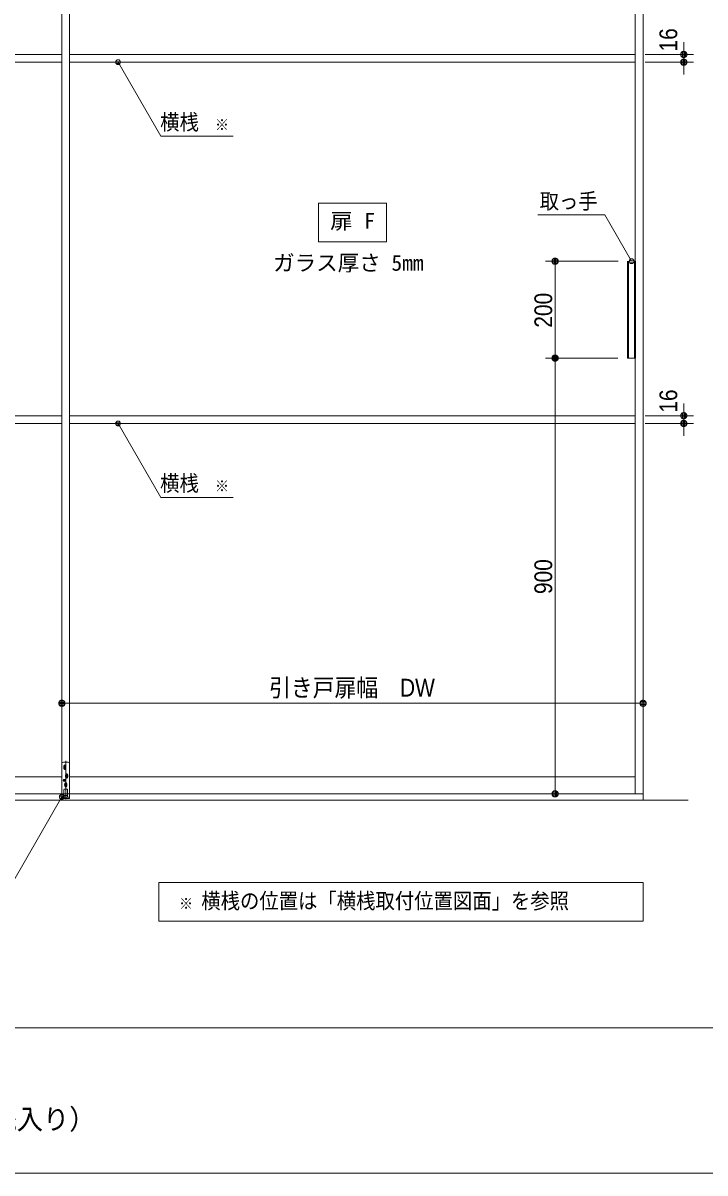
# Model space of a CAD drawing. Units: millimetres, scale not verified. Extents: x -6062 to 6062, y -3045 to 3045.
# Drawn here: x -2500 to -1092, y -2770 to -395 of the extents above; entities that cross this region are included whole.
import ezdxf
from ezdxf.enums import TextEntityAlignment as Align

# ---------------------------------------------------------------- set-up
doc = ezdxf.new("R2010")
doc.units = ezdxf.units.MM
doc.header["$LTSCALE"] = 20
for name, color, linetype, lineweight in [('0-0_2寸法-3', 7, 'Continuous', 9), ('0-1_3一般', 7, 'Continuous', 9), ('0-2_1図面枠', 7, 'Continuous', 9), ('0-3_2寸法-1', 7, 'Continuous', 9), ('0-4_0', 7, 'Continuous', 9), ('0-5_2寸法-2', 7, 'Continuous', 9)]:
    doc.layers.add(name, color=color, linetype=linetype, lineweight=lineweight)
doc.styles.add('ＭＳ ゴシック', font='')
doc.styles.add('ＭＳ Ｐゴシック', font='')
doc.styles.get('ＭＳ ゴシック').set_extended_font_data('MS Gothic')
doc.styles.get('ＭＳ Ｐゴシック').set_extended_font_data('MS PGothic')

# ---------------------------------------------------------------- blocks, each defined once
blk = doc.blocks.new('_Dot')
at = {"layer": '0-4_0'}
for p, q in [((-10, 0), (-20, 0)), ((9.78, 2), (-9.78, 2)), ((7.99, 6), (-7.99, 6)), ((9.16, -3.98), (-9.16, -3.98)), ((6, -7.98), (-6, -7.98))]:
    blk.add_line(p, q, dxfattribs=at)
for points in [[(10, 0), (9.92, 1.25), (9.69, 2.49), (9.3, 3.68), (8.76, 4.82), (8.09, 5.88), (7.29, 6.85), (6.37, 7.71), (5.36, 8.44), (4.26, 9.05), (3.09, 9.51), (1.87, 9.82), (0.63, 9.98), (-0.63, 9.98), (-1.87, 9.82), (-3.09, 9.51), (-4.26, 9.05), (-5.36, 8.44), (-6.37, 7.71), (-7.29, 6.85), (-8.09, 5.88), (-8.76, 4.82), (-9.3, 3.68), (-9.69, 2.49), (-9.92, 1.25), (-10, 0), (0, 0)], [(-10, 0), (-9.92, -1.25), (-9.69, -2.49), (-9.3, -3.68), (-8.76, -4.82), (-8.09, -5.88), (-7.29, -6.85), (-6.37, -7.71), (-5.36, -8.44), (-4.26, -9.05), (-3.09, -9.51), (-1.87, -9.82), (-0.63, -9.98), (0.63, -9.98), (1.87, -9.82), (3.09, -9.51), (4.26, -9.05), (5.36, -8.44), (6.37, -7.71), (7.29, -6.85), (8.09, -5.88), (8.76, -4.82), (9.3, -3.68), (9.69, -2.49), (9.92, -1.25), (10, 0), (0, 0)]]:
    blk.add_lwpolyline(points, close=True, dxfattribs=at)
blk = doc.blocks.new('グループ-87')
at = {"layer": '0-1_3一般'}
for p, q in [((11360, 7000), (11360, -40000)), ((-61696.5, -40000), (13223.5, -40000))]:
    blk.add_line(p, q, dxfattribs=at)
blk = doc.blocks.new('グループ-88')
at = {"layer": '0-1_3一般'}
for p, q in [((-12640, 6100), (-12640, -39740)), ((-12320, 6100), (-12320, -39740)), ((-12320, -39740), (-12320, 6100)), ((11040, 6100), (11040, -39740)), ((11360, 6100), (11360, -39740)), ((-12640, -9200), (-36000, -9200)), ((11040, -9200), (-12320, -9200)), ((-12640, -9520), (-36000, -9520)), ((11040, -9520), (-12320, -9520)), ((10722, -17740), (10722, -21740)), ((10762, -21740), (10762, -17740)), ((11002, -21740), (11002, -17740)), ((-12640, -24120), (-36000, -24120)), ((11040, -24120), (-12320, -24120)), ((-12640, -24440), (-36000, -24440)), ((11040, -24440), (-12320, -24440)), ((-12580, -38432.4), (-12380, -38432.4)), ((-12480, -38371.7), (-12480, -39958.4)), ((-12580.5, -38642.4), (-12459.5, -38642.4)), ((-12470.5, -38592.4), (-12569.5, -38592.4)), ((-12470.5, -38692.4), (-12569.5, -38692.4)), ((-12565, -38592.4), (-12565, -38692.4)), ((-12520, -38542.9), (-12520, -38641.9)), ((-12520, -38642.9), (-12520, -38741.9)), ((-12475, -38692.4), (-12475, -38592.4)), ((-12440, -38902.9), (-12440, -39001.9)), ((-12320, -38492.4), (-12320, -39934.4)), ((-36000, -39040), (-12640, -39040)), ((-12493.8, -39182.4), (-12586.2, -39182.4)), ((-12540.5, -39362.4), (-12419.5, -39362.4)), ((-12540, -39136.2), (-12540, -39228.6)), ((-12430.5, -39312.4), (-12529.5, -39312.4)), ((-12430.5, -39412.4), (-12529.5, -39412.4)), ((-12525, -39312.4), (-12525, -39412.4)), ((-12500.5, -39002.4), (-12379.5, -39002.4)), ((-12390.5, -38952.4), (-12489.5, -38952.4)), ((-12390.5, -39052.4), (-12489.5, -39052.4)), ((-12485, -38952.4), (-12485, -39052.4)), ((-12480, -39262.9), (-12480, -39361.9)), ((-12480, -39362.9), (-12480, -39461.9)), ((-12440, -39002.9), (-12440, -39101.9)), ((-12435, -39412.4), (-12435, -39312.4)), ((-12395, -39052.4), (-12395, -38952.4)), ((-12320, -39040), (11040, -39040)), ((-12320, -39740), (-36320, -39740)), ((11360, -39740), (-12640, -39740)), ((-12540, -39874.4), (-12640, -39874.4)), ((-12555, -39562.4), (-12555, -39802.4)), ((-12405, -39802.4), (-12555, -39802.4)), ((-12550, -39802.4), (-12410, -39802.4)), ((-12550, -39802.4), (-12550, -39874.4)), ((-12545, -39552.4), (-12415, -39552.4)), ((-12544, -39874.4), (-12540, -39874.4)), ((-12416, -39874.4), (-12544, -39874.4)), ((-12320, -39874.4), (-12420, -39874.4)), ((-12420, -39874.4), (-12416, -39874.4)), ((-12405, -39802.4), (-12405, -39562.4))]:
    blk.add_line(p, q, dxfattribs=at)
for points in [[(-12640, -39740), (-12640, 6100), (11360, 6100)], [(10722, -21740), (11042, -21740), (11042, -17740)], [(-12320, -39932.4), (-12640, -39932.4), (-12640, -38492.4)], [(-12410, -39802.4), (-12410, -39874.4), (-12550, -39874.4)]]:
    blk.add_lwpolyline(points, dxfattribs=at)
blk.add_circle((-12540, -39182.4), 42, dxfattribs=at)
for centre, radius, start, end in [((-12580, -38492.4), 60, 90, 180), ((-12380, -38492.4), 60, 0, 90), ((-12520, -38592.4), 45, 0, 180), ((-12520, -38692.4), 45, 180, 0), ((-12440, -38952.4), 45, 0, 180), ((-12480, -39312.4), 45, 0, 180), ((-12480, -39412.4), 45, 180, 0), ((-12440, -39052.4), 45, 180, 0), ((-12545, -39562.4), 10, 90, 180), ((-12415, -39562.4), 10, 0, 90)]:
    blk.add_arc(centre, radius, start, end, dxfattribs=at)
blk = doc.blocks.new('グループ-89')
at = {"layer": '0-1_3一般'}
for name in ['グループ-87', 'グループ-88']:
    blk.add_blockref(name, (0, 0), dxfattribs=at)
blk = doc.blocks.new('グループ-94')
at = {"layer": '0-2_1図面枠'}
blk.add_line((-80000, -49400), (80000, -49400), dxfattribs=at)
blk.add_lwpolyline([(-80000, 55400), (80000, 55400), (80000, -55400), (-80000, -55400)], close=True, dxfattribs=at)
blk = doc.blocks.new('図面枠')
at = {"layer": '0-2_1図面枠'}
blk.add_blockref('グループ-94', (0, 0), dxfattribs=at)

msp = doc.modelspace()

# ---------------------------------------------------------------- linework, layer by layer
at = {"layer": '0-0_2寸法-3'}
for p, q in [((-2303.33, -471.01), (-2303.67, -471.01)), ((-2303.33, -471.01), (-2303.67, -471.01)), ((-2298.61, -475.01), (-2308.39, -475.01)), ((-2299.5, -479.01), (-2307.5, -479.01)), ((-1238.31, -886.01), (-1248.09, -886.01)), ((-1239.2, -890.01), (-1247.2, -890.01)), ((-1243.03, -882.01), (-1243.37, -882.01)), ((-1243.03, -882.01), (-1243.37, -882.01)), ((-2298.61, -1221.01), (-2308.39, -1221.01)), ((-2299.5, -1225.01), (-2307.5, -1225.01)), ((-2303.33, -1217.01), (-2303.67, -1217.01)), ((-2303.33, -1217.01), (-2303.67, -1217.01)), ((-2414.61, -1992.11), (-2424.39, -1992.11)), ((-2419.33, -1988.11), (-2419.67, -1988.11)), ((-2419.33, -1988.11), (-2419.67, -1988.11)), ((-2415.5, -1996.11), (-2423.5, -1996.11))]:
    msp.add_line(p, q, dxfattribs=at)
for points in [[(-2066.16, -628.84), (-2215.26, -628.84), (-2303.5, -476)], [(-1243.2, -887), (-1298.44, -791.33), (-1436.96, -791.33)], [(-2066.16, -1374.84), (-2215.26, -1374.84), (-2303.5, -1222)], [(-2419.5, -1993.1), (-2567.82, -2250), (-2837.15, -2250)]]:
    msp.add_lwpolyline(points, dxfattribs=at)
for points in [[(-1749.5, -847), (-1889.5, -847), (-1889.5, -767), (-1749.5, -767)], [(-2219.5, -2170), (-1219.5, -2170), (-1219.5, -2250), (-2219.5, -2250)]]:
    msp.add_lwpolyline(points, close=True, dxfattribs=at)
for centre in [(-2303.5, -476), (-2303.5, -476), (-1243.2, -887), (-1243.2, -887), (-2303.5, -1222), (-2303.5, -1222), (-2419.5, -1993.1), (-2419.5, -1993.1)]:
    msp.add_circle(centre, 5.01, dxfattribs=at)
at = {"layer": '0-3_2寸法-1'}
for p, q in [((-1271.2, -887), (-1421.2, -887)), ((-1401.2, -1074.29), (-1401.2, -899.71)), ((-1271.4, -1087), (-1421.2, -1087)), ((-1271.4, -1087), (-1421.2, -1087)), ((-1401.2, -1099.71), (-1401.2, -1974.29)), ((-2419.5, -1780), (-2419.3, -1780)), ((-1219.5, -1780), (-1219.3, -1780)), ((-2406.79, -1800), (-1232.21, -1800)), ((-1271.2, -1987), (-1421.2, -1987))]:
    msp.add_line(p, q, dxfattribs=at)
at = {"layer": '0-5_2寸法-2'}
for p, q in [((-1135.5, -447.29), (-1135.5, -434.58)), ((-1215.5, -460), (-1115.5, -460)), ((-1135.5, -476), (-1135.5, -460)), ((-1215.5, -476), (-1115.5, -476)), ((-1135.5, -488.71), (-1135.5, -501.42)), ((-1135.5, -1193.29), (-1135.5, -1180.58)), ((-1215.5, -1206), (-1115.5, -1206)), ((-1135.5, -1222), (-1135.5, -1206)), ((-1215.5, -1222), (-1115.5, -1222)), ((-1135.5, -1234.71), (-1135.5, -1247.42))]:
    msp.add_line(p, q, dxfattribs=at)

# ---------------------------------------------------------------- block references
at = {"layer": '0-1_3一般', "xscale": 0.05, "yscale": 0.05}
msp.add_blockref('グループ-89', (-1787.5, 0), dxfattribs=at)
at = {"layer": '0-2_1図面枠', "xscale": 0.05, "yscale": 0.05}
msp.add_blockref('図面枠', (-1787.5, 0), dxfattribs=at)
at = {"layer": '0-3_2寸法-1', "xscale": 0.6356201, "yscale": 0.6356201}
for p, rotation in [((-1401.2, -887), 90), ((-1401.2, -1087), 270), ((-1401.2, -1087), 90), ((-2419.5, -1800), 180), ((-1401.2, -1987), 270)]:
    msp.add_blockref('_Dot', p, dxfattribs=dict(at, rotation=rotation))
msp.add_blockref('_Dot', (-1219.5, -1800), dxfattribs=at)
at = {"layer": '0-5_2寸法-2', "xscale": 0.6356201, "yscale": 0.6356201}
for p, rotation in [((-1135.5, -460), 270), ((-1135.5, -476), 90), ((-1135.5, -1206), 270), ((-1135.5, -1222), 90)]:
    msp.add_blockref('_Dot', p, dxfattribs=dict(at, rotation=rotation))

# ---------------------------------------------------------------- texts
at = {"layer": '0-0_2寸法-3', "style": 'ＭＳ ゴシック'}
for s, height, width, p in [('横桟', 32.55, 0.9, (-2216.61, -625.66)), ('※', 23.31, 0.9, (-2103.26, -623.88)), ('取っ手', 32.55, 0.9, (-1433.1, -788.94)), ('扉 F', 32.55, 1.05, (-1865.71, -829.87)), ('横桟', 32.55, 0.9, (-2216.61, -1371.66)), ('※', 23.31, 0.9, (-2103.26, -1369.88)), ('※', 23.31, 0.9, (-2177.52, -2232.25)), ('横桟の位置は「横桟取付位置図面」を参照', 32.55, 0.9, (-2131.68, -2234.03))]:
    msp.add_text(s, height=height, dxfattribs=dict(at, width=width)).set_placement(p, align=Align.BOTTOM_LEFT)
msp.add_text('ガラス厚さ 5mm', height=32.55, dxfattribs=at).set_placement((-1983.29, -916.45), align=Align.BOTTOM_LEFT)
at = {"layer": '0-2_1図面枠', "style": 'ＭＳ ゴシック', "width": 0.95}
msp.add_text('2枚連動引き込み＋袖壁タイプ\u3000特寸 左勝手L-N（横桟入り）', height=41.84, dxfattribs=at).set_placement((-3840.72, -2692.37), align=Align.BOTTOM_LEFT)
at = {"layer": '0-3_2寸法-1', "style": 'ＭＳ Ｐゴシック', "width": 0.9}
for s, p in [('200', (-1396.24, -1024.28)), ('900', (-1396.24, -1574.38))]:
    msp.add_text(s, height=36.66, rotation=90, dxfattribs=at).set_placement(p, align=Align.BOTTOM_LEFT)
msp.add_text('引き戸扉幅\u3000DW', height=36.69, dxfattribs=at).set_placement((-1991.66, -1797.07), align=Align.BOTTOM_LEFT)
at = {"layer": '0-5_2寸法-2', "style": 'ＭＳ Ｐゴシック', "width": 0.9}
for p in [(-1137.98, -453.9), (-1137.98, -1199.9)]:
    msp.add_text('16', height=36.66, rotation=90, dxfattribs=at).set_placement(p, align=Align.BOTTOM_LEFT)

doc.saveas('drawing.dxf')
